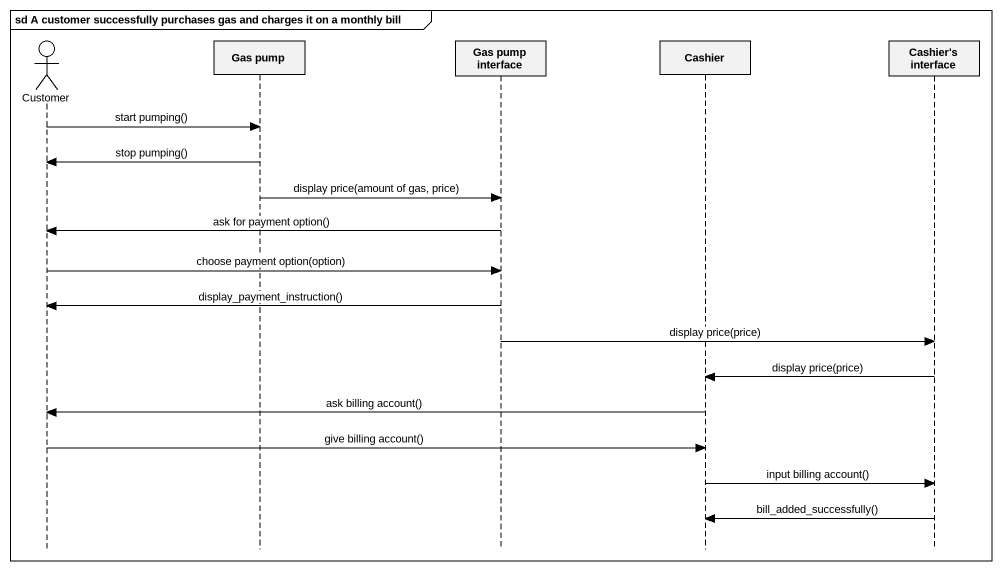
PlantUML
@startuml
mainframe sd A customer successfully purchases gas and charges it on a monthly bill
hide footbox
actor Customer
participant "Gas pump" as Gas_pump
participant "Gas pump interface" as Gas_pump_interface
participant Cashier
participant "Cashier's interface" as Cashier_s_interface

Customer -> Gas_pump : start pumping()
Gas_pump -> Customer : stop pumping()
Gas_pump -> Gas_pump_interface : display price(amount of gas, price)
Gas_pump_interface -> Customer : ask for payment option()
Customer -> Gas_pump_interface : choose payment option(option)
Gas_pump_interface -> Customer : display_payment_instruction()
Gas_pump_interface -> Cashier_s_interface : display price(price)
Cashier_s_interface -> Cashier : display price(price)
Cashier -> Customer : ask billing account()
Customer -> Cashier : give billing account()
Cashier -> Cashier_s_interface : input billing account()
Cashier_s_interface -> Cashier : bill_added_successfully()
@enduml
